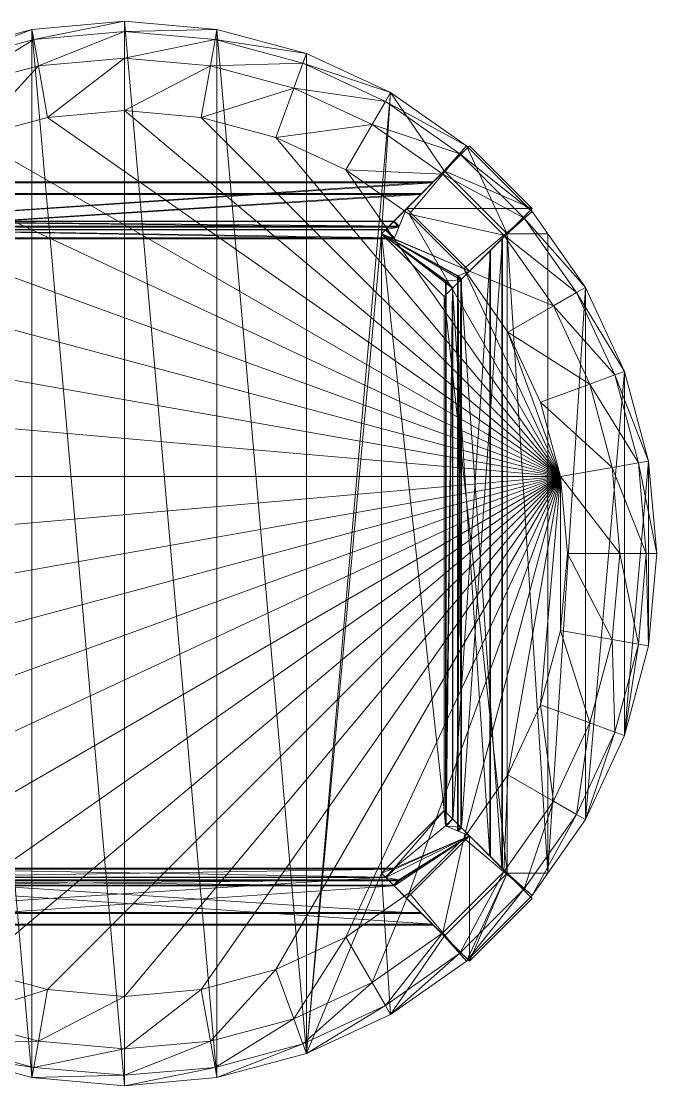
# Model space of a CAD drawing. Header units: inches. Extents: x -336 to -192, y -475 to -71.
# Drawn here: x -318.05 to -310.89, y -146.32 to -134.32 of the extents above; entities that cross this region are included whole.
import ezdxf

# ---------------------------------------------------------------- set-up
doc = ezdxf.new("R2010")
doc.units = ezdxf.units.IN
doc.layers.add('1', color=5, linetype='Continuous')

msp = doc.modelspace()

# ---------------------------------------------------------------- linework, layer by layer
at = {"layer": '1', "lineweight": 0}
for points in [[(-317.91, -134.523, 23.159), (-316.889, -134.316, 22.909), (-317.931, -134.408, 22.909)], [(-316.889, -134.316, 22.909), (-317.931, -134.408, 22.659), (-317.931, -134.408, 22.909)], [(-316.889, -134.316, 22.909), (-316.889, -134.316, 22.659), (-317.931, -134.408, 22.659)], [(-317.931, -134.408, 22.659), (-316.889, -134.316, 22.659), (-316.889, -146.316, 22.659)], [(-317.91, -134.523, 23.159), (-316.889, -134.433, 23.159), (-316.889, -134.316, 22.909)], [(-316.889, -134.433, 23.159), (-315.847, -134.408, 22.909), (-316.889, -134.316, 22.909)], [(-315.847, -134.408, 22.909), (-316.889, -134.316, 22.659), (-316.889, -134.316, 22.909)], [(-315.847, -134.408, 22.909), (-315.847, -134.408, 22.659), (-316.889, -134.316, 22.659)], [(-316.889, -146.316, 22.659), (-316.889, -134.316, 22.659), (-315.847, -146.225, 22.659)], [(-316.889, -134.316, 22.659), (-315.847, -134.408, 22.659), (-315.847, -146.225, 22.659)], [(-318.901, -134.788, 23.159), (-317.931, -134.408, 22.909), (-318.941, -134.678, 22.909)], [(-317.931, -134.408, 22.909), (-318.941, -134.678, 22.659), (-318.941, -134.678, 22.909)], [(-317.931, -134.408, 22.909), (-317.931, -134.408, 22.659), (-318.941, -134.678, 22.659)], [(-318.941, -134.678, 22.659), (-317.931, -134.408, 22.659), (-317.931, -146.225, 22.659)], [(-318.901, -134.788, 23.159), (-317.91, -134.523, 23.159), (-317.931, -134.408, 22.909)], [(-317.931, -146.225, 22.659), (-317.931, -134.408, 22.659), (-316.889, -146.316, 22.659)], [(-317.858, -134.817, 23.409), (-316.889, -134.433, 23.159), (-317.91, -134.523, 23.159)], [(-317.858, -134.817, 23.409), (-316.889, -134.733, 23.409), (-316.889, -134.433, 23.159)], [(-316.889, -134.433, 23.159), (-315.867, -134.523, 23.159), (-315.847, -134.408, 22.909)], [(-316.889, -134.733, 23.409), (-315.867, -134.523, 23.159), (-316.889, -134.433, 23.159)], [(-315.867, -134.523, 23.159), (-314.837, -134.678, 22.909), (-315.847, -134.408, 22.909)], [(-314.837, -134.678, 22.909), (-315.847, -134.408, 22.659), (-315.847, -134.408, 22.909)], [(-314.837, -134.678, 22.909), (-314.837, -134.678, 22.659), (-315.847, -134.408, 22.659)], [(-315.847, -146.225, 22.659), (-315.847, -134.408, 22.659), (-314.837, -145.955, 22.659)], [(-315.847, -134.408, 22.659), (-314.837, -134.678, 22.659), (-314.837, -145.955, 22.659)], [(-318.799, -135.069, 23.409), (-317.91, -134.523, 23.159), (-318.901, -134.788, 23.159)], [(-318.799, -135.069, 23.409), (-317.858, -134.817, 23.409), (-317.91, -134.523, 23.159)], [(-316.889, -134.733, 23.409), (-315.919, -134.817, 23.409), (-315.867, -134.523, 23.159)], [(-315.919, -134.817, 23.409), (-314.877, -134.788, 23.159), (-315.867, -134.523, 23.159)], [(-315.867, -134.523, 23.159), (-314.877, -134.788, 23.159), (-314.837, -134.678, 22.909)], [(-318.941, -145.955, 22.659), (-318.941, -134.678, 22.659), (-317.931, -146.225, 22.659)], [(-317.756, -135.4, 23.659), (-316.889, -134.733, 23.409), (-317.858, -134.817, 23.409)], [(-317.756, -135.4, 23.659), (-316.889, -135.324, 23.659), (-316.889, -134.733, 23.409)], [(-316.889, -135.324, 23.659), (-315.919, -134.817, 23.409), (-316.889, -134.733, 23.409)], [(-314.877, -134.788, 23.159), (-313.889, -135.12, 22.909), (-314.837, -134.678, 22.909)], [(-313.889, -135.12, 22.909), (-314.837, -134.678, 22.659), (-314.837, -134.678, 22.909)], [(-313.889, -135.12, 22.909), (-313.889, -135.12, 22.659), (-314.837, -134.678, 22.659)], [(-314.837, -145.955, 22.659), (-314.837, -134.678, 22.659), (-313.889, -135.12, 22.659)], [(-318.596, -135.625, 23.659), (-317.858, -134.817, 23.409), (-318.799, -135.069, 23.409)], [(-318.596, -135.625, 23.659), (-317.756, -135.4, 23.659), (-317.858, -134.817, 23.409)], [(-316.889, -135.324, 23.659), (-316.022, -135.4, 23.659), (-315.919, -134.817, 23.409)], [(-316.022, -135.4, 23.659), (-314.979, -135.069, 23.409), (-315.919, -134.817, 23.409)], [(-315.919, -134.817, 23.409), (-314.979, -135.069, 23.409), (-314.877, -134.788, 23.159)], [(-314.979, -135.069, 23.409), (-313.947, -135.222, 23.159), (-314.877, -134.788, 23.159)], [(-314.877, -134.788, 23.159), (-313.947, -135.222, 23.159), (-313.889, -135.12, 22.909)], [(-316.022, -135.4, 23.659), (-315.181, -135.625, 23.659), (-314.979, -135.069, 23.409)], [(-315.181, -135.625, 23.659), (-314.097, -135.481, 23.409), (-314.979, -135.069, 23.409)], [(-314.979, -135.069, 23.409), (-314.097, -135.481, 23.409), (-313.947, -135.222, 23.159)], [(-314.837, -145.955, 22.659), (-313.889, -135.12, 22.659), (-313.991, -136.711, 22.659)], [(-314.097, -135.481, 23.409), (-313.107, -135.81, 23.159), (-313.947, -135.222, 23.159)], [(-313.991, -136.711, 22.659), (-313.889, -135.12, 22.659), (-313.284, -136.004, 22.659)], [(-313.947, -135.222, 23.159), (-313.032, -135.72, 22.909), (-313.889, -135.12, 22.909)], [(-313.947, -135.222, 23.159), (-313.107, -135.81, 23.159), (-313.032, -135.72, 22.909)], [(-313.032, -135.72, 22.909), (-313.889, -135.12, 22.659), (-313.889, -135.12, 22.909)], [(-313.032, -135.72, 22.909), (-313.032, -135.72, 22.659), (-313.889, -135.12, 22.659)], [(-313.889, -135.12, 22.659), (-313.032, -135.72, 22.659), (-313.284, -136.004, 22.659)], [(-311.972, -139.45, 23.659), (-316.889, -135.324, 23.659), (-317.756, -135.4, 23.659)], [(-311.972, -139.45, 23.659), (-316.022, -135.4, 23.659), (-316.889, -135.324, 23.659)], [(-311.972, -139.45, 23.659), (-317.756, -135.4, 23.659), (-318.596, -135.625, 23.659)], [(-311.972, -139.45, 23.659), (-315.181, -135.625, 23.659), (-316.022, -135.4, 23.659)], [(-315.181, -135.625, 23.659), (-314.392, -135.993, 23.659), (-314.097, -135.481, 23.409)], [(-314.392, -135.993, 23.659), (-313.299, -136.039, 23.409), (-314.097, -135.481, 23.409)], [(-314.097, -135.481, 23.409), (-313.299, -136.039, 23.409), (-313.107, -135.81, 23.159)], [(-311.972, -139.45, 23.659), (-318.596, -135.625, 23.659), (-319.385, -135.993, 23.659)], [(-311.972, -139.45, 23.659), (-314.392, -135.993, 23.659), (-315.181, -135.625, 23.659)], [(-313.407, -136.128, 11.158), (-313, -135.72, -0.341), (-313.849, -136.569, 11.15)], [(-313, -135.72, -0.341), (-313.707, -136.427, -0.341), (-313.849, -136.569, 11.15)], [(-313.707, -136.427, -0.341), (-313, -135.72, -0.341), (-312.293, -136.427, -0.341)], [(-313.284, -136.004, 22.659), (-313, -135.72, -0.341), (-313.407, -136.128, 11.158)], [(-313.299, -136.039, 23.409), (-312.382, -136.535, 23.159), (-313.107, -135.81, 23.159)], [(-313.284, -136.004, 22.659), (-312.293, -136.427, -0.341), (-313, -135.72, -0.341)], [(-313.284, -136.004, 22.659), (-313.032, -135.72, 22.659), (-312.576, -136.711, 22.659)], [(-313.107, -135.81, 23.159), (-312.292, -136.46, 22.909), (-313.032, -135.72, 22.909)], [(-313.107, -135.81, 23.159), (-312.382, -136.535, 23.159), (-312.292, -136.46, 22.909)], [(-312.292, -136.46, 22.909), (-313.032, -135.72, 22.659), (-313.032, -135.72, 22.909)], [(-312.292, -136.46, 22.909), (-312.292, -136.46, 22.659), (-313.032, -135.72, 22.659)], [(-313.032, -135.72, 22.659), (-312.292, -136.46, 22.659), (-312.576, -136.711, 22.659)], [(-311.972, -139.45, 23.659), (-319.385, -135.993, 23.659), (-320.098, -136.492, 23.659)], [(-314.392, -135.993, 23.659), (-313.679, -136.492, 23.659), (-313.299, -136.039, 23.409)], [(-311.972, -139.45, 23.659), (-313.679, -136.492, 23.659), (-314.392, -135.993, 23.659)], [(-313.991, -136.711, 22.659), (-313.284, -136.004, 22.659), (-313.547, -136.268, 19.156)], [(-313.679, -136.492, 23.659), (-312.611, -136.727, 23.409), (-313.299, -136.039, 23.409)], [(-313.547, -136.268, 19.156), (-313.284, -136.004, 22.659), (-313.538, -136.259, 18.657)], [(-313.284, -136.004, 22.659), (-313.416, -136.137, 11.658), (-313.538, -136.259, 18.657)], [(-313.416, -136.137, 11.658), (-313.284, -136.004, 22.659), (-313.407, -136.128, 11.158)], [(-313.299, -136.039, 23.409), (-312.611, -136.727, 23.409), (-312.382, -136.535, 23.159)], [(-313.284, -136.004, 22.659), (-312.576, -136.711, 22.659), (-312.293, -136.427, -0.341)], [(-320.37, -136.128, 11.158), (-313.416, -136.137, 11.658), (-313.407, -136.128, 11.158)], [(-319.929, -136.569, 11.15), (-320.37, -136.128, 11.158), (-313.407, -136.128, 11.158)], [(-320.37, -136.128, 11.158), (-320.361, -136.137, 11.658), (-313.416, -136.137, 11.658)], [(-319.923, -136.575, 11.65), (-313.416, -136.137, 11.658), (-320.361, -136.137, 11.658)], [(-319.929, -136.569, 11.15), (-313.407, -136.128, 11.158), (-313.849, -136.569, 11.15)], [(-319.923, -136.575, 11.65), (-313.855, -136.575, 11.65), (-313.416, -136.137, 11.658)], [(-313.538, -136.259, 18.657), (-313.416, -136.137, 11.658), (-313.941, -136.662, 18.65)], [(-313.416, -136.137, 11.658), (-313.855, -136.575, 11.65), (-313.941, -136.662, 18.65)], [(-320.239, -136.259, 18.657), (-313.547, -136.268, 19.156), (-313.538, -136.259, 18.657)], [(-319.836, -136.662, 18.65), (-320.239, -136.259, 18.657), (-313.538, -136.259, 18.657)], [(-320.239, -136.259, 18.657), (-320.23, -136.268, 19.156), (-313.547, -136.268, 19.156)], [(-319.83, -136.668, 19.149), (-313.547, -136.268, 19.156), (-320.23, -136.268, 19.156)], [(-319.836, -136.662, 18.65), (-313.538, -136.259, 18.657), (-313.941, -136.662, 18.65)], [(-319.83, -136.668, 19.149), (-313.947, -136.668, 19.149), (-313.547, -136.268, 19.156)], [(-313.947, -136.668, 19.149), (-313.991, -136.711, 22.659), (-313.547, -136.268, 19.156)], [(-313.849, -136.569, 11.15), (-313.707, -136.427, -0.341), (-313.707, -136.427, -0.349)], [(-313.707, -136.427, -0.349), (-313.79, -136.628, 11.149), (-313.849, -136.569, 11.15)], [(-313.707, -136.427, -0.349), (-313, -137.134, -0.349), (-313.848, -136.768, 19.148)], [(-313.707, -136.427, -0.349), (-313.848, -136.768, 19.148), (-313.844, -136.759, 18.648)], [(-313.707, -136.427, -0.349), (-313.844, -136.759, 18.648), (-313.794, -136.637, 11.649)], [(-313.707, -136.427, -0.349), (-313.794, -136.637, 11.649), (-313.79, -136.628, 11.149)], [(-313.707, -136.427, -0.349), (-313, -137.134, -0.341), (-313, -137.134, -0.349)], [(-313.707, -136.427, -0.341), (-312.293, -136.427, -0.341), (-313, -137.134, -0.341)], [(-313.707, -136.427, -0.349), (-313.707, -136.427, -0.341), (-313, -137.134, -0.341)], [(-313, -137.134, -0.341), (-312.293, -136.427, -0.341), (-312.626, -136.761, 6.908)], [(-312.576, -136.711, 22.659), (-312.626, -136.761, 6.908), (-312.293, -136.427, -0.341)], [(-311.972, -139.45, 23.659), (-320.098, -136.492, 23.659), (-320.713, -137.107, 23.659)], [(-313.679, -136.492, 23.659), (-313.064, -137.107, 23.659), (-312.611, -136.727, 23.409)], [(-311.972, -139.45, 23.659), (-313.064, -137.107, 23.659), (-313.679, -136.492, 23.659)], [(-312.611, -136.727, 23.409), (-311.794, -137.375, 23.159), (-312.382, -136.535, 23.159)], [(-312.576, -136.711, 22.659), (-312.292, -136.46, 22.659), (-312.116, -136.711, 22.659)], [(-312.382, -136.535, 23.159), (-311.693, -137.316, 22.909), (-312.292, -136.46, 22.909)], [(-312.382, -136.535, 23.159), (-311.794, -137.375, 23.159), (-311.693, -137.316, 22.909)], [(-311.693, -137.316, 22.909), (-312.292, -136.46, 22.659), (-312.292, -136.46, 22.909)], [(-311.693, -137.316, 22.909), (-312.116, -136.711, 22.659), (-312.292, -136.46, 22.659)], [(-319.929, -136.569, 11.15), (-313.79, -136.628, 11.149), (-319.987, -136.628, 11.149)], [(-319.984, -136.637, 11.649), (-319.987, -136.628, 11.149), (-313.79, -136.628, 11.149)], [(-319.923, -136.575, 11.65), (-319.984, -136.637, 11.649), (-313.794, -136.637, 11.649)], [(-319.984, -136.637, 11.649), (-313.79, -136.628, 11.149), (-313.794, -136.637, 11.649)], [(-319.836, -136.662, 18.65), (-313.844, -136.759, 18.648), (-319.933, -136.759, 18.648)], [(-319.83, -136.668, 19.149), (-319.93, -136.768, 19.148), (-313.848, -136.768, 19.148)], [(-319.929, -136.569, 11.15), (-313.849, -136.569, 11.15), (-313.79, -136.628, 11.149)], [(-319.923, -136.575, 11.65), (-313.794, -136.637, 11.649), (-313.855, -136.575, 11.65)], [(-319.836, -136.662, 18.65), (-313.941, -136.662, 18.65), (-313.844, -136.759, 18.648)], [(-319.83, -136.668, 19.149), (-313.848, -136.768, 19.148), (-313.947, -136.668, 19.149)], [(-313.991, -136.711, 22.659), (-313.947, -136.668, 19.149), (-313.848, -136.768, 19.148)], [(-313.794, -136.637, 11.649), (-313.941, -136.662, 18.65), (-313.855, -136.575, 11.65)], [(-313.794, -136.637, 11.649), (-313.844, -136.759, 18.648), (-313.941, -136.662, 18.65)], [(-319.93, -136.768, 19.148), (-319.933, -136.759, 18.648), (-313.844, -136.759, 18.648)], [(-319.93, -136.768, 19.148), (-313.844, -136.759, 18.648), (-313.848, -136.768, 19.148)], [(-313.991, -143.922, 22.659), (-314.837, -145.955, 22.659), (-313.991, -136.711, 22.659)], [(-313.991, -136.711, 22.659), (-313.848, -136.768, 19.148), (-313, -137.134, -0.349)], [(-313.991, -136.711, 22.659), (-313, -137.134, -0.349), (-313.126, -137.187, 6.9)], [(-313.991, -136.711, 22.659), (-313.126, -137.187, 6.9), (-313.135, -137.191, 7.4)], [(-313.991, -136.711, 22.659), (-313.135, -137.191, 7.4), (-313.095, -137.23, 7.4)], [(-313.991, -136.711, 22.659), (-313.095, -137.23, 7.4), (-313.261, -137.243, 14.648)], [(-313.991, -136.711, 22.659), (-313.261, -137.243, 14.648), (-313.27, -137.247, 15.148)], [(-313.991, -136.711, 22.659), (-313.27, -137.247, 15.148), (-313.191, -137.326, 15.15)], [(-313.991, -136.711, 22.659), (-313.191, -137.326, 15.15), (-313.284, -137.418, 22.659)], [(-313.991, -143.922, 22.659), (-313.991, -136.711, 22.659), (-313.284, -143.214, 22.659)], [(-313.991, -136.711, 22.659), (-313.284, -137.418, 22.659), (-313.284, -143.214, 22.659)], [(-312.576, -136.711, 22.659), (-313.284, -137.418, 22.659), (-313.191, -137.326, 15.15)], [(-313.284, -137.418, 22.659), (-312.576, -136.711, 22.659), (-312.576, -143.922, 22.659)], [(-312.576, -136.711, 22.659), (-313.191, -137.326, 15.15), (-312.77, -136.905, 15.157)], [(-312.761, -136.896, 14.657), (-313.095, -137.23, 7.4), (-312.635, -136.77, 7.408)], [(-313.095, -137.23, 7.4), (-312.635, -143.863, 7.408), (-312.635, -136.77, 7.408)], [(-313.089, -143.409, 6.9), (-312.626, -136.761, 6.908), (-312.626, -143.872, 6.908)], [(-313, -137.134, -0.341), (-312.626, -136.761, 6.908), (-313.089, -137.224, 6.9)], [(-313.089, -143.409, 6.9), (-313.089, -137.224, 6.9), (-312.626, -136.761, 6.908)], [(-313.064, -137.107, 23.659), (-312.053, -137.525, 23.409), (-312.611, -136.727, 23.409)], [(-312.576, -136.711, 22.659), (-312.77, -136.905, 15.157), (-312.761, -136.896, 14.657)], [(-312.576, -136.711, 22.659), (-312.761, -136.896, 14.657), (-312.635, -136.77, 7.408)], [(-312.576, -136.711, 22.659), (-312.635, -136.77, 7.408), (-312.626, -136.761, 6.908)], [(-312.626, -136.761, 6.908), (-312.635, -143.863, 7.408), (-312.626, -143.872, 6.908)], [(-312.626, -136.761, 6.908), (-312.635, -136.77, 7.408), (-312.635, -143.863, 7.408)], [(-312.611, -136.727, 23.409), (-312.053, -137.525, 23.409), (-311.794, -137.375, 23.159)], [(-312.576, -136.711, 22.659), (-312.116, -136.711, 22.659), (-312.116, -143.922, 22.659)], [(-312.576, -143.922, 22.659), (-312.576, -136.711, 22.659), (-312.116, -143.922, 22.659)], [(-311.693, -137.316, 22.909), (-311.693, -137.316, 22.659), (-312.116, -136.711, 22.659)], [(-312.116, -136.711, 22.659), (-311.693, -137.316, 22.659), (-312.116, -143.922, 22.659)], [(-313.191, -137.326, 15.15), (-312.77, -143.728, 15.157), (-312.77, -136.905, 15.157)], [(-313.185, -143.313, 14.65), (-313.185, -137.32, 14.65), (-312.761, -136.896, 14.657)], [(-313.185, -143.313, 14.65), (-312.761, -136.896, 14.657), (-312.761, -143.737, 14.657)], [(-312.761, -136.896, 14.657), (-313.185, -137.32, 14.65), (-313.095, -137.23, 7.4)], [(-312.761, -136.896, 14.657), (-312.77, -143.728, 15.157), (-312.761, -143.737, 14.657)], [(-312.761, -136.896, 14.657), (-312.77, -136.905, 15.157), (-312.77, -143.728, 15.157)], [(-311.972, -139.45, 23.659), (-320.713, -137.107, 23.659), (-321.213, -137.82, 23.659)], [(-313, -137.134, -0.349), (-313.089, -137.224, 6.9), (-313.126, -137.187, 6.9)], [(-313, -137.134, -0.341), (-313.089, -137.224, 6.9), (-313, -137.134, -0.349)], [(-313.064, -137.107, 23.659), (-312.565, -137.82, 23.659), (-312.053, -137.525, 23.409)], [(-311.972, -139.45, 23.659), (-312.565, -137.82, 23.659), (-313.064, -137.107, 23.659)], [(-313.27, -137.247, 15.148), (-313.261, -137.243, 14.648), (-313.261, -143.39, 14.648)], [(-313.27, -137.247, 15.148), (-313.261, -143.39, 14.648), (-313.27, -143.386, 15.148)], [(-313.191, -137.326, 15.15), (-313.27, -137.247, 15.148), (-313.27, -143.386, 15.148)], [(-313.095, -137.23, 7.4), (-313.185, -137.32, 14.65), (-313.261, -137.243, 14.648)], [(-313.185, -137.32, 14.65), (-313.261, -143.39, 14.648), (-313.261, -137.243, 14.648)], [(-313.135, -137.191, 7.4), (-313.126, -137.187, 6.9), (-313.126, -143.446, 6.9)], [(-313.135, -137.191, 7.4), (-313.126, -143.446, 6.9), (-313.135, -143.442, 7.4)], [(-313.095, -137.23, 7.4), (-313.135, -137.191, 7.4), (-313.135, -143.442, 7.4)], [(-313.095, -137.23, 7.4), (-313.135, -143.442, 7.4), (-313.095, -143.403, 7.4)], [(-313.089, -143.409, 6.9), (-313.126, -143.446, 6.9), (-313.126, -137.187, 6.9)], [(-313.089, -143.409, 6.9), (-313.126, -137.187, 6.9), (-313.089, -137.224, 6.9)], [(-313.095, -137.23, 7.4), (-313.095, -143.403, 7.4), (-312.635, -143.863, 7.408)], [(-313.191, -137.326, 15.15), (-313.27, -143.386, 15.148), (-313.191, -143.307, 15.15)], [(-313.185, -143.313, 14.65), (-313.261, -143.39, 14.648), (-313.185, -137.32, 14.65)], [(-313.191, -137.326, 15.15), (-313.191, -143.307, 15.15), (-312.77, -143.728, 15.157)], [(-312.116, -143.922, 22.659), (-311.693, -137.316, 22.659), (-311.693, -143.316, 22.659)], [(-312.053, -137.525, 23.409), (-311.361, -138.304, 23.159), (-311.794, -137.375, 23.159)], [(-311.794, -137.375, 23.159), (-311.251, -138.264, 22.909), (-311.693, -137.316, 22.909)], [(-311.794, -137.375, 23.159), (-311.361, -138.304, 23.159), (-311.251, -138.264, 22.909)], [(-311.251, -138.264, 22.909), (-311.693, -137.316, 22.659), (-311.693, -137.316, 22.909)], [(-311.251, -138.264, 22.909), (-311.251, -138.264, 22.659), (-311.693, -137.316, 22.659)], [(-311.693, -137.316, 22.659), (-311.251, -138.264, 22.659), (-311.693, -143.316, 22.659)], [(-313.284, -143.214, 22.659), (-313.284, -137.418, 22.659), (-312.576, -143.922, 22.659)], [(-312.565, -137.82, 23.659), (-311.642, -138.407, 23.409), (-312.053, -137.525, 23.409)], [(-312.053, -137.525, 23.409), (-311.642, -138.407, 23.409), (-311.361, -138.304, 23.159)], [(-311.972, -139.45, 23.659), (-321.213, -137.82, 23.659), (-321.58, -138.609, 23.659)], [(-312.565, -137.82, 23.659), (-312.197, -138.609, 23.659), (-311.642, -138.407, 23.409)], [(-311.972, -139.45, 23.659), (-312.197, -138.609, 23.659), (-312.565, -137.82, 23.659)], [(-311.693, -143.316, 22.659), (-311.251, -138.264, 22.659), (-311.251, -142.369, 22.659)], [(-311.642, -138.407, 23.409), (-311.095, -139.295, 23.159), (-311.361, -138.304, 23.159)], [(-311.361, -138.304, 23.159), (-310.98, -139.275, 22.909), (-311.251, -138.264, 22.909)], [(-311.361, -138.304, 23.159), (-311.095, -139.295, 23.159), (-310.98, -139.275, 22.909)], [(-310.98, -139.275, 22.909), (-311.251, -138.264, 22.659), (-311.251, -138.264, 22.909)], [(-310.98, -139.275, 22.909), (-310.98, -139.275, 22.659), (-311.251, -138.264, 22.659)], [(-311.251, -138.264, 22.659), (-310.98, -139.275, 22.659), (-311.251, -142.369, 22.659)], [(-312.197, -138.609, 23.659), (-311.39, -139.347, 23.409), (-311.642, -138.407, 23.409)], [(-311.642, -138.407, 23.409), (-311.39, -139.347, 23.409), (-311.095, -139.295, 23.159)], [(-311.972, -139.45, 23.659), (-321.58, -138.609, 23.659), (-321.806, -139.45, 23.659)], [(-312.197, -138.609, 23.659), (-311.972, -139.45, 23.659), (-311.39, -139.347, 23.409)], [(-311.39, -139.347, 23.409), (-311.006, -140.316, 23.159), (-311.095, -139.295, 23.159)], [(-311.251, -142.369, 22.659), (-310.98, -139.275, 22.659), (-310.98, -141.358, 22.659)], [(-311.095, -139.295, 23.159), (-310.889, -140.316, 22.909), (-310.98, -139.275, 22.909)], [(-311.095, -139.295, 23.159), (-311.006, -140.316, 23.159), (-310.889, -140.316, 22.909)], [(-310.889, -140.316, 22.909), (-310.98, -139.275, 22.659), (-310.98, -139.275, 22.909)], [(-310.889, -140.316, 22.909), (-310.889, -140.316, 22.659), (-310.98, -139.275, 22.659)], [(-310.98, -139.275, 22.659), (-310.889, -140.316, 22.659), (-310.98, -141.358, 22.659)], [(-311.972, -139.45, 23.659), (-311.305, -140.316, 23.409), (-311.39, -139.347, 23.409)], [(-311.39, -139.347, 23.409), (-311.305, -140.316, 23.409), (-311.006, -140.316, 23.159)], [(-311.972, -139.45, 23.659), (-321.806, -139.45, 23.659), (-321.881, -140.316, 23.659)], [(-311.972, -139.45, 23.659), (-321.881, -140.316, 23.659), (-321.806, -141.183, 23.659)], [(-311.972, -139.45, 23.659), (-321.806, -141.183, 23.659), (-321.58, -142.024, 23.659)], [(-311.972, -139.45, 23.659), (-321.58, -142.024, 23.659), (-321.213, -142.813, 23.659)], [(-311.972, -139.45, 23.659), (-321.213, -142.813, 23.659), (-320.713, -143.526, 23.659)], [(-311.972, -139.45, 23.659), (-320.713, -143.526, 23.659), (-320.098, -144.141, 23.659)], [(-311.972, -139.45, 23.659), (-320.098, -144.141, 23.659), (-319.385, -144.64, 23.659)], [(-311.972, -139.45, 23.659), (-319.385, -144.64, 23.659), (-318.596, -145.008, 23.659)], [(-311.972, -139.45, 23.659), (-318.596, -145.008, 23.659), (-317.756, -145.233, 23.659)], [(-311.972, -139.45, 23.659), (-317.756, -145.233, 23.659), (-316.889, -145.309, 23.659)], [(-311.972, -139.45, 23.659), (-316.889, -145.309, 23.659), (-316.022, -145.233, 23.659)], [(-311.972, -139.45, 23.659), (-316.022, -145.233, 23.659), (-315.181, -145.008, 23.659)], [(-311.972, -139.45, 23.659), (-315.181, -145.008, 23.659), (-314.392, -144.64, 23.659)], [(-311.972, -139.45, 23.659), (-314.392, -144.64, 23.659), (-313.679, -144.141, 23.659)], [(-311.972, -139.45, 23.659), (-313.679, -144.141, 23.659), (-313.064, -143.526, 23.659)], [(-311.972, -139.45, 23.659), (-313.064, -143.526, 23.659), (-312.565, -142.813, 23.659)], [(-311.972, -139.45, 23.659), (-312.565, -142.813, 23.659), (-312.197, -142.024, 23.659)], [(-311.972, -139.45, 23.659), (-312.197, -142.024, 23.659), (-311.972, -141.183, 23.659)], [(-311.972, -139.45, 23.659), (-311.972, -141.183, 23.659), (-311.896, -140.316, 23.659)], [(-311.972, -139.45, 23.659), (-311.896, -140.316, 23.659), (-311.305, -140.316, 23.409)], [(-311.896, -140.316, 23.659), (-311.972, -141.183, 23.659), (-311.39, -141.286, 23.409)], [(-311.896, -140.316, 23.659), (-311.39, -141.286, 23.409), (-311.305, -140.316, 23.409)], [(-311.305, -140.316, 23.409), (-311.39, -141.286, 23.409), (-311.095, -141.338, 23.159)], [(-311.305, -140.316, 23.409), (-311.095, -141.338, 23.159), (-311.006, -140.316, 23.159)], [(-311.006, -140.316, 23.159), (-311.095, -141.338, 23.159), (-310.98, -141.358, 22.909)], [(-311.006, -140.316, 23.159), (-310.98, -141.358, 22.909), (-310.889, -140.316, 22.909)], [(-310.98, -141.358, 22.909), (-310.889, -140.316, 22.659), (-310.889, -140.316, 22.909)], [(-310.98, -141.358, 22.909), (-310.98, -141.358, 22.659), (-310.889, -140.316, 22.659)], [(-311.972, -141.183, 23.659), (-312.197, -142.024, 23.659), (-311.642, -142.226, 23.409)], [(-311.972, -141.183, 23.659), (-311.642, -142.226, 23.409), (-311.39, -141.286, 23.409)], [(-311.39, -141.286, 23.409), (-311.642, -142.226, 23.409), (-311.361, -142.329, 23.159)], [(-311.39, -141.286, 23.409), (-311.361, -142.329, 23.159), (-311.095, -141.338, 23.159)], [(-311.095, -141.338, 23.159), (-311.361, -142.329, 23.159), (-311.251, -142.369, 22.909)], [(-311.095, -141.338, 23.159), (-311.251, -142.369, 22.909), (-310.98, -141.358, 22.909)], [(-311.251, -142.369, 22.909), (-310.98, -141.358, 22.659), (-310.98, -141.358, 22.909)], [(-311.251, -142.369, 22.909), (-311.251, -142.369, 22.659), (-310.98, -141.358, 22.659)], [(-312.197, -142.024, 23.659), (-312.565, -142.813, 23.659), (-312.053, -143.108, 23.409)], [(-312.197, -142.024, 23.659), (-312.053, -143.108, 23.409), (-311.642, -142.226, 23.409)], [(-311.642, -142.226, 23.409), (-312.053, -143.108, 23.409), (-311.794, -143.258, 23.159)], [(-311.642, -142.226, 23.409), (-311.794, -143.258, 23.159), (-311.361, -142.329, 23.159)], [(-311.361, -142.329, 23.159), (-311.794, -143.258, 23.159), (-311.693, -143.316, 22.909)], [(-311.361, -142.329, 23.159), (-311.693, -143.316, 22.909), (-311.251, -142.369, 22.909)], [(-311.693, -143.316, 22.909), (-311.251, -142.369, 22.659), (-311.251, -142.369, 22.909)], [(-311.693, -143.316, 22.909), (-311.693, -143.316, 22.659), (-311.251, -142.369, 22.659)], [(-312.565, -142.813, 23.659), (-313.064, -143.526, 23.659), (-312.611, -143.906, 23.409)], [(-312.565, -142.813, 23.659), (-312.611, -143.906, 23.409), (-312.053, -143.108, 23.409)], [(-312.053, -143.108, 23.409), (-312.611, -143.906, 23.409), (-312.382, -144.098, 23.159)], [(-312.053, -143.108, 23.409), (-312.382, -144.098, 23.159), (-311.794, -143.258, 23.159)], [(-313.991, -143.922, 22.659), (-313.284, -143.214, 22.659), (-313.848, -143.865, 19.148)], [(-313.848, -143.865, 19.148), (-313.284, -143.214, 22.659), (-313.27, -143.386, 15.148)], [(-313.284, -143.214, 22.659), (-313.191, -143.307, 15.15), (-313.27, -143.386, 15.148)], [(-313.191, -143.307, 15.15), (-313.284, -143.214, 22.659), (-312.77, -143.728, 15.157)], [(-313.284, -143.214, 22.659), (-312.576, -143.922, 22.659), (-312.77, -143.728, 15.157)], [(-311.794, -143.258, 23.159), (-312.382, -144.098, 23.159), (-312.292, -144.173, 22.909)], [(-311.794, -143.258, 23.159), (-312.292, -144.173, 22.909), (-311.693, -143.316, 22.909)], [(-313, -143.498, -0.349), (-313.848, -143.865, 19.148), (-313.27, -143.386, 15.148)], [(-313, -143.498, -0.349), (-313.27, -143.386, 15.148), (-313.135, -143.442, 7.4)], [(-313.261, -143.39, 14.648), (-313.185, -143.313, 14.65), (-313.095, -143.403, 7.4)], [(-313.261, -143.39, 14.648), (-313.095, -143.403, 7.4), (-313.135, -143.442, 7.4)], [(-312.761, -143.737, 14.657), (-313.095, -143.403, 7.4), (-313.185, -143.313, 14.65)], [(-312.292, -144.173, 22.909), (-311.693, -143.316, 22.659), (-311.693, -143.316, 22.909)], [(-312.292, -144.173, 22.909), (-312.116, -143.922, 22.659), (-311.693, -143.316, 22.659)], [(-313, -143.498, -0.349), (-313.794, -143.996, 11.649), (-313.941, -143.971, 18.65)], [(-313, -143.498, -0.349), (-313.941, -143.971, 18.65), (-313.844, -143.874, 18.648)], [(-313, -143.498, -0.349), (-313.707, -144.206, -0.349), (-313.849, -144.064, 11.15)], [(-313, -143.498, -0.349), (-313.849, -144.064, 11.15), (-313.79, -144.005, 11.149)], [(-313, -143.498, -0.349), (-313.844, -143.874, 18.648), (-313.848, -143.865, 19.148)], [(-313, -143.498, -0.349), (-313.79, -144.005, 11.149), (-313.794, -143.996, 11.649)], [(-313, -143.498, -0.349), (-313.707, -144.206, -0.341), (-313.707, -144.206, -0.349)], [(-313, -143.498, -0.341), (-313, -144.913, -0.341), (-313.707, -144.206, -0.341)], [(-313, -143.498, -0.349), (-313, -143.498, -0.341), (-313.707, -144.206, -0.341)], [(-313, -143.498, -0.349), (-313.135, -143.442, 7.4), (-313.126, -143.446, 6.9)], [(-313, -143.498, -0.349), (-313.126, -143.446, 6.9), (-313.089, -143.409, 6.9)], [(-312.761, -143.737, 14.657), (-312.635, -143.863, 7.408), (-313.095, -143.403, 7.4)], [(-313, -143.498, -0.349), (-313.089, -143.409, 6.9), (-313, -143.498, -0.341)], [(-313.089, -143.409, 6.9), (-312.626, -143.872, 6.908), (-313, -143.498, -0.341)], [(-313, -143.498, -0.341), (-312.293, -144.206, -0.341), (-313, -144.913, -0.341)], [(-313, -143.498, -0.341), (-312.626, -143.872, 6.908), (-312.293, -144.206, -0.341)], [(-313.064, -143.526, 23.659), (-313.679, -144.141, 23.659), (-313.299, -144.594, 23.409)], [(-313.064, -143.526, 23.659), (-313.299, -144.594, 23.409), (-312.611, -143.906, 23.409)], [(-312.77, -143.728, 15.157), (-312.576, -143.922, 22.659), (-312.761, -143.737, 14.657)], [(-312.576, -143.922, 22.659), (-312.626, -143.872, 6.908), (-312.761, -143.737, 14.657)], [(-313.848, -143.865, 19.148), (-319.933, -143.874, 18.648), (-319.93, -143.865, 19.148)], [(-313.848, -143.865, 19.148), (-313.844, -143.874, 18.648), (-319.933, -143.874, 18.648)], [(-319.836, -143.971, 18.65), (-319.933, -143.874, 18.648), (-313.844, -143.874, 18.648)], [(-313.947, -143.965, 19.149), (-313.848, -143.865, 19.148), (-319.93, -143.865, 19.148)], [(-313.947, -143.965, 19.149), (-319.93, -143.865, 19.148), (-319.83, -143.965, 19.149)], [(-319.836, -143.971, 18.65), (-313.844, -143.874, 18.648), (-313.941, -143.971, 18.65)], [(-313.947, -143.965, 19.149), (-313.991, -143.922, 22.659), (-313.848, -143.865, 19.148)], [(-312.626, -143.872, 6.908), (-312.576, -143.922, 22.659), (-312.293, -144.206, -0.341)], [(-319.836, -143.971, 18.65), (-313.538, -144.374, 18.657), (-320.239, -144.374, 18.657)], [(-313.947, -143.965, 19.149), (-320.23, -144.365, 19.156), (-313.547, -144.365, 19.156)], [(-313.947, -143.965, 19.149), (-319.83, -143.965, 19.149), (-320.23, -144.365, 19.156)], [(-313.794, -143.996, 11.649), (-319.987, -144.005, 11.149), (-319.984, -143.996, 11.649)], [(-313.794, -143.996, 11.649), (-313.79, -144.005, 11.149), (-319.987, -144.005, 11.149)], [(-319.923, -144.057, 11.65), (-313.794, -143.996, 11.649), (-319.984, -143.996, 11.649)], [(-319.923, -144.057, 11.65), (-313.855, -144.057, 11.65), (-313.794, -143.996, 11.649)], [(-319.836, -143.971, 18.65), (-313.941, -143.971, 18.65), (-313.538, -144.374, 18.657)], [(-313.889, -145.513, 22.659), (-314.837, -145.955, 22.659), (-313.991, -143.922, 22.659)], [(-313.547, -144.365, 19.156), (-313.991, -143.922, 22.659), (-313.947, -143.965, 19.149)], [(-313.991, -143.922, 22.659), (-313.547, -144.365, 19.156), (-313.284, -144.629, 22.659)], [(-313.284, -144.629, 22.659), (-313.889, -145.513, 22.659), (-313.991, -143.922, 22.659)], [(-313.941, -143.971, 18.65), (-313.794, -143.996, 11.649), (-313.855, -144.057, 11.65)], [(-313.538, -144.374, 18.657), (-313.941, -143.971, 18.65), (-313.416, -144.496, 11.658)], [(-313.416, -144.496, 11.658), (-313.941, -143.971, 18.65), (-313.855, -144.057, 11.65)], [(-312.611, -143.906, 23.409), (-313.299, -144.594, 23.409), (-313.107, -144.823, 23.159)], [(-312.576, -143.922, 22.659), (-313.284, -144.629, 22.659), (-313, -144.913, -0.341)], [(-312.576, -143.922, 22.659), (-313.032, -144.913, 22.659), (-313.284, -144.629, 22.659)], [(-312.611, -143.906, 23.409), (-313.107, -144.823, 23.159), (-312.382, -144.098, 23.159)], [(-312.292, -144.173, 22.659), (-313.032, -144.913, 22.659), (-312.576, -143.922, 22.659)], [(-312.576, -143.922, 22.659), (-313, -144.913, -0.341), (-312.293, -144.206, -0.341)], [(-312.116, -143.922, 22.659), (-312.292, -144.173, 22.659), (-312.576, -143.922, 22.659)], [(-312.292, -144.173, 22.909), (-312.292, -144.173, 22.659), (-312.116, -143.922, 22.659)], [(-313.849, -144.064, 11.15), (-313.407, -144.505, 11.158), (-320.37, -144.505, 11.158)], [(-313.849, -144.064, 11.15), (-320.37, -144.505, 11.158), (-319.929, -144.064, 11.15)], [(-319.923, -144.057, 11.65), (-320.361, -144.496, 11.658), (-313.416, -144.496, 11.658)], [(-313.849, -144.064, 11.15), (-319.987, -144.005, 11.149), (-313.79, -144.005, 11.149)], [(-313.849, -144.064, 11.15), (-319.929, -144.064, 11.15), (-319.987, -144.005, 11.149)], [(-319.923, -144.057, 11.65), (-313.416, -144.496, 11.658), (-313.855, -144.057, 11.65)], [(-313.707, -144.206, -0.341), (-313.407, -144.505, 11.158), (-313.849, -144.064, 11.15)], [(-313.707, -144.206, -0.341), (-313.849, -144.064, 11.15), (-313.707, -144.206, -0.349)], [(-312.382, -144.098, 23.159), (-313.107, -144.823, 23.159), (-313.032, -144.913, 22.909)], [(-312.382, -144.098, 23.159), (-313.032, -144.913, 22.909), (-312.292, -144.173, 22.909)], [(-313.679, -144.141, 23.659), (-314.392, -144.64, 23.659), (-314.097, -145.152, 23.409)], [(-313.679, -144.141, 23.659), (-314.097, -145.152, 23.409), (-313.299, -144.594, 23.409)], [(-313.707, -144.206, -0.341), (-313, -144.913, -0.341), (-313.407, -144.505, 11.158)], [(-313.032, -144.913, 22.909), (-312.292, -144.173, 22.659), (-312.292, -144.173, 22.909)], [(-313.032, -144.913, 22.909), (-313.032, -144.913, 22.659), (-312.292, -144.173, 22.659)], [(-313.538, -144.374, 18.657), (-320.23, -144.365, 19.156), (-320.239, -144.374, 18.657)], [(-313.538, -144.374, 18.657), (-313.547, -144.365, 19.156), (-320.23, -144.365, 19.156)], [(-313.547, -144.365, 19.156), (-313.538, -144.374, 18.657), (-313.284, -144.629, 22.659)], [(-313.284, -144.629, 22.659), (-313.538, -144.374, 18.657), (-313.416, -144.496, 11.658)], [(-313.407, -144.505, 11.158), (-320.361, -144.496, 11.658), (-320.37, -144.505, 11.158)], [(-313.407, -144.505, 11.158), (-313.416, -144.496, 11.658), (-320.361, -144.496, 11.658)], [(-313.299, -144.594, 23.409), (-314.097, -145.152, 23.409), (-313.947, -145.411, 23.159)], [(-313.299, -144.594, 23.409), (-313.947, -145.411, 23.159), (-313.107, -144.823, 23.159)], [(-313.407, -144.505, 11.158), (-313.284, -144.629, 22.659), (-313.416, -144.496, 11.658)], [(-313.407, -144.505, 11.158), (-313, -144.913, -0.341), (-313.284, -144.629, 22.659)], [(-314.392, -144.64, 23.659), (-315.181, -145.008, 23.659), (-314.979, -145.564, 23.409)], [(-314.392, -144.64, 23.659), (-314.979, -145.564, 23.409), (-314.097, -145.152, 23.409)], [(-313.032, -144.913, 22.659), (-313.889, -145.513, 22.659), (-313.284, -144.629, 22.659)], [(-313.107, -144.823, 23.159), (-313.947, -145.411, 23.159), (-313.889, -145.513, 22.909)], [(-313.107, -144.823, 23.159), (-313.889, -145.513, 22.909), (-313.032, -144.913, 22.909)], [(-313.889, -145.513, 22.909), (-313.032, -144.913, 22.659), (-313.032, -144.913, 22.909)], [(-313.889, -145.513, 22.909), (-313.889, -145.513, 22.659), (-313.032, -144.913, 22.659)], [(-317.756, -145.233, 23.659), (-318.596, -145.008, 23.659), (-318.799, -145.564, 23.409)], [(-315.181, -145.008, 23.659), (-316.022, -145.233, 23.659), (-315.919, -145.816, 23.409)], [(-315.181, -145.008, 23.659), (-315.919, -145.816, 23.409), (-314.979, -145.564, 23.409)], [(-314.097, -145.152, 23.409), (-314.979, -145.564, 23.409), (-314.877, -145.845, 23.159)], [(-314.097, -145.152, 23.409), (-314.877, -145.845, 23.159), (-313.947, -145.411, 23.159)], [(-317.756, -145.233, 23.659), (-318.799, -145.564, 23.409), (-317.858, -145.816, 23.409)], [(-316.889, -145.309, 23.659), (-317.756, -145.233, 23.659), (-317.858, -145.816, 23.409)], [(-316.889, -145.309, 23.659), (-317.858, -145.816, 23.409), (-316.889, -145.9, 23.409)], [(-316.022, -145.233, 23.659), (-316.889, -145.9, 23.409), (-315.919, -145.816, 23.409)], [(-316.022, -145.233, 23.659), (-316.889, -145.309, 23.659), (-316.889, -145.9, 23.409)], [(-313.947, -145.411, 23.159), (-314.877, -145.845, 23.159), (-314.837, -145.955, 22.909)], [(-313.947, -145.411, 23.159), (-314.837, -145.955, 22.909), (-313.889, -145.513, 22.909)], [(-314.837, -145.955, 22.909), (-313.889, -145.513, 22.659), (-313.889, -145.513, 22.909)], [(-314.837, -145.955, 22.909), (-314.837, -145.955, 22.659), (-313.889, -145.513, 22.659)], [(-317.858, -145.816, 23.409), (-318.799, -145.564, 23.409), (-318.901, -145.845, 23.159)], [(-314.979, -145.564, 23.409), (-315.919, -145.816, 23.409), (-315.867, -146.11, 23.159)], [(-314.979, -145.564, 23.409), (-315.867, -146.11, 23.159), (-314.877, -145.845, 23.159)], [(-317.91, -146.11, 23.159), (-318.901, -145.845, 23.159), (-318.941, -145.955, 22.909)], [(-317.858, -145.816, 23.409), (-318.901, -145.845, 23.159), (-317.91, -146.11, 23.159)], [(-316.889, -145.9, 23.409), (-317.858, -145.816, 23.409), (-317.91, -146.11, 23.159)], [(-316.889, -145.9, 23.409), (-317.91, -146.11, 23.159), (-316.889, -146.199, 23.159)], [(-315.919, -145.816, 23.409), (-316.889, -146.199, 23.159), (-315.867, -146.11, 23.159)], [(-315.919, -145.816, 23.409), (-316.889, -145.9, 23.409), (-316.889, -146.199, 23.159)], [(-314.877, -145.845, 23.159), (-315.867, -146.11, 23.159), (-315.847, -146.225, 22.909)], [(-314.877, -145.845, 23.159), (-315.847, -146.225, 22.909), (-314.837, -145.955, 22.909)], [(-317.91, -146.11, 23.159), (-318.941, -145.955, 22.909), (-317.931, -146.225, 22.909)], [(-318.941, -145.955, 22.909), (-317.931, -146.225, 22.659), (-317.931, -146.225, 22.909)], [(-318.941, -145.955, 22.909), (-318.941, -145.955, 22.659), (-317.931, -146.225, 22.659)], [(-315.847, -146.225, 22.909), (-314.837, -145.955, 22.659), (-314.837, -145.955, 22.909)], [(-315.847, -146.225, 22.909), (-315.847, -146.225, 22.659), (-314.837, -145.955, 22.659)], [(-316.889, -146.199, 23.159), (-317.91, -146.11, 23.159), (-317.931, -146.225, 22.909)], [(-315.867, -146.11, 23.159), (-316.889, -146.316, 22.909), (-315.847, -146.225, 22.909)], [(-315.867, -146.11, 23.159), (-316.889, -146.199, 23.159), (-316.889, -146.316, 22.909)], [(-316.889, -146.199, 23.159), (-317.931, -146.225, 22.909), (-316.889, -146.316, 22.909)], [(-317.931, -146.225, 22.909), (-316.889, -146.316, 22.659), (-316.889, -146.316, 22.909)], [(-317.931, -146.225, 22.909), (-317.931, -146.225, 22.659), (-316.889, -146.316, 22.659)], [(-316.889, -146.316, 22.909), (-315.847, -146.225, 22.659), (-315.847, -146.225, 22.909)], [(-316.889, -146.316, 22.909), (-316.889, -146.316, 22.659), (-315.847, -146.225, 22.659)]]:
    msp.add_3dface(points, dxfattribs=at)

doc.saveas('drawing.dxf')
